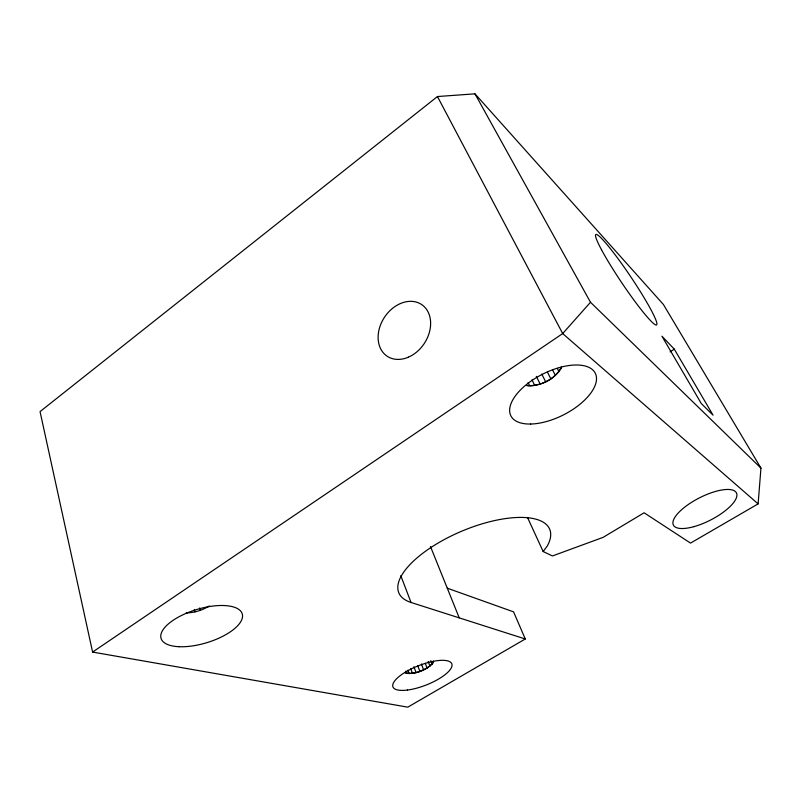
<?xml version="1.0" encoding="UTF-8"?>
<svg xmlns="http://www.w3.org/2000/svg" width="801" height="801" viewBox="0 0 801 801"><rect width="100%" height="100%" fill="white"/><g stroke="black" fill="none" stroke-linecap="round" stroke-linejoin="round"><path stroke-width="1.2" d="M527.539 517.536L543.158 551.529L552.45 555.954L603.053 537.391L644.114 512.79L690.532 543.098L758.116 503.879L760.95 468.114L663.398 304.48L474.973 93.837L437.456 96.541L40.05 411.604L92.596 652.064L407.779 707.163L525.276 638.988L513.581 611.864L447.278 588.184M528.78 385.822L526.768 385.481C540.345 386.623 555.423 379.334 561.511 366.898L561.411 367.839C554.853 378.763 542.247 385.181 529.781 385.992L528.119 382.638M404.986 672.71C414.968 675.273 426.873 670.067 433.401 662.357M543.158 551.529L547.213 546.122A81.872 32.38 -22.9 0 0 463.068 530.632A81.872 32.38 -22.9 0 0 411.033 602.462L525.276 638.988M474.973 93.837L590.497 302.267L562.692 333.566L92.596 652.064M670.097 351.869L674.292 349.156L713.05 415.168L701.296 403.554L661.936 336.21L674.292 349.156M209.251 606.007C202.373 610.262 194.353 612.805 186.243 612.905M758.116 503.879L562.692 333.566L437.456 96.541M590.497 302.267L760.95 468.114M557.296 368.35L559.008 371.674M552.57 369.892L555.423 375.459M547.494 372.265L550.888 378.943M541.786 374.107L545.721 381.907M536.33 376.35L540.234 384.16M532.034 379.964L534.808 385.551M430.497 546.562L459.243 617.871M400.8 575.689L411.033 602.462M430.778 660.685L432.109 664.179M428.185 661.466L429.947 666.112M425.281 663.368L427.053 668.044M421.416 663.999L423.619 669.856M417.681 665.551L419.874 671.408M413.887 666.742L416.069 672.61M410.723 668.705L412.445 673.371M407.959 670.147L409.251 673.661M405.847 671.088L406.708 673.431M199.499 607.999L200.16 610.412M194.323 609.481L194.983 611.894M433.401 661.105A15.389 5.166 -21.4 0 1 421.186 670.777A15.389 5.166 -21.4 0 1 405.136 672.429M408.36 357.186A31.069 23.83 -56.4 0 0 424.87 307.304A31.069 23.83 -56.4 0 0 379.904 326.648A31.069 23.83 -56.4 0 0 408.36 357.186M601.471 249.682A54.508 5.397 56.1 0 0 654.307 324.085A54.508 5.397 56.1 0 0 622.647 265.051A54.508 5.397 56.1 0 0 601.471 249.682M407.449 690.051A31.629 10.383 -21.4 0 0 452.054 665.19A31.629 10.383 -21.4 0 0 407.589 670.858A31.629 10.383 -21.4 0 0 407.449 690.051M179.013 646.707A42.403 17.342 -16.8 0 0 242.473 617.13A42.403 17.342 -16.8 0 0 183.489 614.517A42.403 17.342 -16.8 0 0 179.013 646.707M693.956 526.647A35.394 12.405 -27.1 0 0 736.459 492.945A35.394 12.405 -27.1 0 0 684.354 507.423A35.394 12.405 -27.1 0 0 693.956 526.647M530.753 424.029A47.289 22.889 -26.8 0 0 596.505 379.063A47.289 22.889 -26.8 0 0 531.904 380.485A47.289 22.889 -26.8 0 0 530.753 424.029"/></g></svg>
